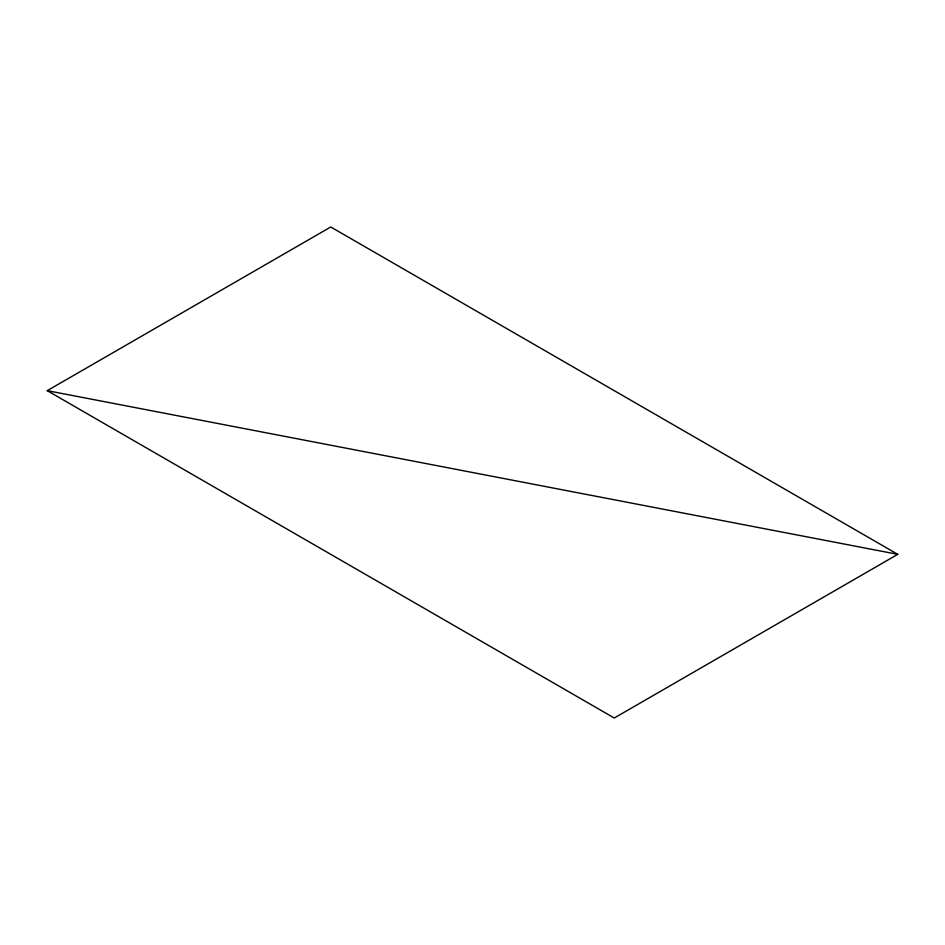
<?xml version="1.0" encoding="UTF-8"?>
<svg xmlns="http://www.w3.org/2000/svg" width="945" height="945" viewBox="0 0 945 945"><rect width="100%" height="100%" fill="white"/><g stroke="black" fill="none" stroke-linecap="round" stroke-linejoin="round"><path stroke-width="1.42" d="M47.25 390.663L330.75 226.989L897.75 554.337L614.25 718.011L47.25 390.663L897.75 554.337"/></g></svg>
